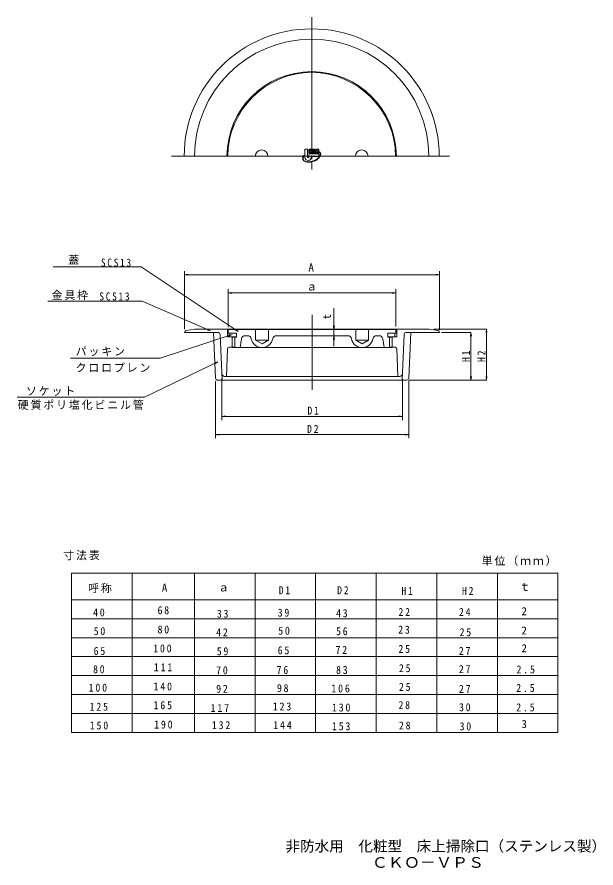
# Model space of a CAD drawing. Units: millimetres on the paper. Extents: x -101 to 58, y -116 to 117.
import ezdxf
from ezdxf.enums import TextEntityAlignment as Align

# ---------------------------------------------------------------- set-up
doc = ezdxf.new("R2010")
doc.units = ezdxf.units.MM
doc.linetypes.add('CHAIN1', pattern=[8, 5, -1, 1, -1])
for name, color, linetype, lineweight in [('0-0', 7, 'Continuous', 18), ('0-4', 7, 'Continuous', 18), ('0-5', 7, 'Continuous', 18), ('0-F', 7, 'Continuous', 18)]:
    doc.layers.add(name, color=color, linetype=linetype, lineweight=lineweight)
doc.layers.add('F-4', color=2, linetype='Continuous')
doc.layers.add('F-5', color=2, linetype='Continuous')
doc.styles.add('ＭＳ ゴシック', font='')
doc.styles.get('ＭＳ ゴシック').set_extended_font_data('MS Gothic')

msp = doc.modelspace()

# ---------------------------------------------------------------- linework, layer by layer
at = {"layer": '0-0'}
for p, q in [((-20.521, 81.092), (-20.521, 117.192)), ((-22.389, 80.873), (-22.389, 78.664)), ((-22.388, 80.873), (-21.672, 80.873)), ((-21.672, 78.74), (-21.672, 80.873)), ((-21.315, 79.961), (-21.315, 80.723)), ((-21.163, 80.875), (-20.747, 80.875)), ((-21.163, 79.809), (-20.747, 79.809)), ((-21.038, 80.576), (-21.038, 80.101)), ((-20.899, 80.683), (-21.007, 80.683)), ((-20.977, 80), (-20.929, 80)), ((-20.867, 80.577), (-20.867, 80.521)), ((-20.596, 80.521), (-20.867, 80.521)), ((-20.867, 80.101), (-20.867, 80.152)), ((-20.594, 80.521), (-20.594, 80.723)), ((-20.472, 80.727), (-20.472, 79.965)), ((-19.904, 80.879), (-20.32, 80.879)), ((-20.32, 79.812), (-19.904, 79.812)), ((-20.195, 80.58), (-20.195, 80.105)), ((-20.056, 80.687), (-20.163, 80.687)), ((-20.134, 80.004), (-20.085, 80.004)), ((-20.024, 80.105), (-20.024, 80.581)), ((-19.752, 79.965), (-19.752, 80.727)), ((-58.95, 78.942), (17.329, 78.942)), ((-21.324, 78.724), (-21.324, 79.323)), ((-52.569, 31.521), (-54.992, 31.094)), ((-52.569, 31.521), (11.759, 31.521)), ((-47.47, 30.521), (-46.926, 17.999)), ((-43.655, 31.521), (-43.655, 29.421)), ((-41.155, 30.421), (-43.405, 30.421)), ((-43.155, 30.421), (-43.155, 29.421)), ((-41.155, 30.421), (-41.155, 29.271)), ((-35.905, 31.421), (-35.905, 28.421)), ((-32.405, 31.421), (-32.405, 28.421)), ((-8.405, 31.421), (-8.405, 28.421)), ((-4.905, 31.421), (-4.905, 28.421)), ((0.345, 30.421), (0.345, 29.271)), ((0.345, 30.421), (2.595, 30.421)), ((2.345, 30.421), (2.345, 29.421)), ((2.595, 31.421), (2.595, 30.421)), ((2.845, 31.521), (2.845, 29.421)), ((6.66, 30.521), (6.116, 17.999)), ((11.759, 31.521), (14.182, 31.094)), ((-45.635, 30.042), (-45.113, 17.521)), ((-41.155, 29.421), (-43.655, 29.421)), ((-42.376, 29.421), (-42.376, 26.421)), ((-41.155, 29.271), (-42.376, 29.271)), ((-41.626, 26.421), (-41.626, 29.421)), ((-40.155, 26.421), (-39.786, 28.823)), ((-38.084, 29.671), (-38.797, 29.671)), ((-32.405, 28.421), (-35.905, 28.421)), ((-34.155, 27.41), (-35.905, 28.421)), ((-34.155, 27.41), (-32.405, 28.421)), ((-30.226, 29.671), (-10.584, 29.671)), ((-6.655, 27.41), (-4.905, 28.421)), ((-2.726, 29.671), (-2.013, 29.671)), ((-0.655, 26.421), (-1.025, 28.823)), ((2.845, 29.421), (0.345, 29.421)), ((0.345, 29.271), (1.566, 29.271)), ((0.816, 26.421), (0.816, 29.421)), ((1.566, 29.421), (1.566, 26.421)), ((4.825, 30.042), (4.303, 17.521)), ((-43.905, 18.521), (-43.67, 26.036)), ((-41.626, 26.521), (-43.17, 26.521)), ((-42.376, 26.421), (1.566, 26.421)), ((2.36, 26.521), (0.816, 26.521)), ((3.095, 18.521), (2.86, 26.036)), ((5.616, 17.521), (-46.426, 17.521)), ((-45.166, 17.521), (-45.114, 17.573)), ((3.626, 18.521), (-44.437, 18.521))]:
    msp.add_line(p, q, dxfattribs=at)
at = {"layer": '0-0', "linetype": 'CHAIN1', "lineweight": 13}
for p, q in [((-20.521, 117.192), (-20.521, 75.355)), ((17.329, 78.942), (-59.004, 78.942))]:
    msp.add_line(p, q, dxfattribs=at)
at = {"layer": '0-0'}
for points in [[(-21.042, 79.629), (-18.591, 79.629), (-18.591, 78.889), (-20.422, 78.889)], [(-20.867, 80.152), (-20.594, 80.152), (-20.594, 79.961)], [(-19.621, 79.812), (-19.367, 79.812), (-19.367, 80.587), (-19.17, 79.81), (-19.039, 79.81), (-18.848, 80.576), (-18.848, 79.812), (-18.594, 79.812), (-18.594, 80.875), (-18.998, 80.875), (-19.104, 80.443)], [(-19.105, 80.443), (-19.211, 80.875), (-19.621, 80.875), (-19.621, 79.812)], [(-55.405, 30.601), (-55.405, 30.521), (-46.135, 30.521)], [(2.595, 31.421), (-43.405, 31.421), (-43.405, 30.421)], [(14.595, 30.601), (14.595, 30.521), (5.325, 30.521)], [(-6.655, 27.41), (-8.405, 28.421), (-4.905, 28.421)]]:
    msp.add_lwpolyline(points, dxfattribs=at)
for centre, radius, start, end in [((-20.521, 78.942), 35, 0, 180), ((-20.521, 78.942), 32.164, 0, 180), ((-20.521, 78.942), 23.25, 0, 180), ((-20.521, 78.942), 23, 0, 180), ((-34.271, 78.942), 1.75, 0, 180), ((-20.997, 79.304), 0.327, 97.98212, 176.81095), ((-21.163, 80.723), 0.152, 90, 180), ((-21.163, 79.961), 0.152, 180, 270), ((-20.701, 80.578), 0.338, 171.26836, 180.46741), ((-20.749, 80.106), 0.29, 181.07789, 195.15848), ((-20.919, 80.614), 0.117, 150.01446, 172.24092), ((-20.968, 80.047), 0.0622, 195.07587, 219.33216), ((-20.992, 80.653), 0.0338, 114.60731, 144.54739), ((-21.002, 80.022), 0.0205, 226.99615, 264.88915), ((-20.977, 80.225), 0.225, 263.03486, 269.949), ((-20.929, 80.225), 0.225, 270.051, 276.96513), ((-20.903, 80.022), 0.0205, 275.11084, 313.00385), ((-20.913, 80.653), 0.0338, 35.45261, 65.39269), ((-20.938, 80.047), 0.0622, 320.66784, 344.92413), ((-20.987, 80.614), 0.117, 7.75908, 29.98554), ((-21.157, 80.106), 0.29, 344.84152, 358.92211), ((-21.205, 80.578), 0.338, 359.69501, 8.73164), ((-20.747, 80.723), 0.152, 0, 90), ((-20.747, 79.961), 0.152, 270, 360), ((-20.32, 80.727), 0.152, 90, 180), ((-20.32, 79.965), 0.152, 180, 270), ((-19.858, 80.582), 0.338, 171.26836, 180.46741), ((-19.905, 80.11), 0.29, 181.07789, 195.15848), ((-20.076, 80.618), 0.117, 150.01446, 172.24092), ((-20.125, 80.051), 0.0622, 195.07587, 219.33216), ((-20.149, 80.657), 0.0338, 114.60731, 144.54739), ((-20.159, 80.026), 0.0205, 226.99615, 264.88915), ((-20.134, 80.229), 0.225, 263.03486, 269.949), ((-20.086, 80.229), 0.225, 270.051, 276.96513), ((-20.06, 80.026), 0.0205, 275.11084, 313.00385), ((-20.07, 80.657), 0.0338, 35.45261, 65.39269), ((-20.094, 80.051), 0.0622, 320.66784, 344.92413), ((-20.144, 80.618), 0.117, 7.75908, 29.98554), ((-20.314, 80.11), 0.29, 344.84152, 358.92211), ((-20.362, 80.582), 0.338, 359.69501, 8.73164), ((-19.904, 80.727), 0.152, 0, 90), ((-19.904, 79.965), 0.152, 270, 360), ((-18.291, 80.078), 0.0646, 36.28354, 224.32278), ((-6.771, 78.942), 1.75, 0, 180), ((-22.67, 79.119), 0.0626, 322.01794, 147.75533), ((-21.505, 78.698), 0.884, 182.19416, 278.85423), ((-21.498, 78.736), 0.175, 178.50222, 356.21227), ((-21.496, 78.692), 0.877, 278.32817, 0.85303), ((-20.44, 78.71), 0.179, 130.46782, 181.57901), ((-20.422, 78.654), 0.235, 90.10422, 124.90014), ((-54.905, 30.601), 0.5, 100, 180), ((-46.135, 30.021), 0.5, 2.38594, 90), ((5.325, 30.021), 0.5, 90, 177.61406), ((14.095, 30.601), 0.5, 0, 80), ((-38.797, 28.671), 1, 90, 171.25384), ((-38.084, 28.671), 1, 10.80692, 90), ((-34.155, 29.421), 3, 190.80692, 349.19308), ((-30.226, 28.671), 1, 90, 169.19308), ((-10.584, 28.671), 1, 10.80692, 90), ((-6.655, 29.421), 3, 190.80692, 349.19308), ((-2.726, 28.671), 1, 90, 169.19308), ((-2.013, 28.671), 1, 8.74616, 90), ((-43.17, 26.021), 0.5, 90, 178.21009), ((2.36, 26.021), 0.5, 1.78991, 90), ((-44.436, 19.271), 0.75, 182.38594, 270), ((3.626, 19.271), 0.75, 270, 357.61406), ((-46.426, 18.021), 0.5, 182.48955, 270), ((5.616, 18.021), 0.5, 270, 357.51045)]:
    msp.add_arc(centre, radius, start, end, dxfattribs=at)
for major_axis, ratio, start_param, end_param in [((-2.451, -0.892), 0.566667, 5.5845956, 9.6447958), ((-2.329, -0.848), 0.54386, 5.602577, 9.6324738)]:
    msp.add_ellipse((-20.521, 78.942), major_axis=major_axis, ratio=ratio, start_param=start_param, end_param=end_param, dxfattribs=at)
at = {"layer": '0-4'}
for p, q in [((-55.405, 31.519), (-55.405, 47.421)), ((14.595, 31.294), (14.595, 47.421)), ((-55.405, 46.421), (-54.414, 46.551)), ((-55.405, 46.421), (14.595, 46.421)), ((-55.405, 46.421), (-54.414, 46.29)), ((14.595, 46.421), (13.603, 46.551)), ((14.595, 46.421), (13.603, 46.29)), ((-43.405, 32.019), (-43.405, 42.421)), ((2.595, 32.21), (2.595, 42.421)), ((-43.405, 41.421), (-42.414, 41.551)), ((2.595, 41.421), (-43.405, 41.421)), ((-43.405, 41.421), (-42.414, 41.29)), ((2.595, 41.421), (1.603, 41.551)), ((2.595, 41.421), (1.603, 41.29)), ((-20.405, 35.421), (-20.405, 15.621)), ((-14.405, 37.246), (-14.405, 31.421)), ((-14.405, 31.421), (-14.275, 32.412)), ((13.031, 31.521), (27.463, 31.521)), ((23.211, 30.516), (23.08, 29.524)), ((23.211, 17.521), (23.211, 30.521)), ((23.211, 30.516), (23.341, 29.524)), ((27.463, 31.521), (27.333, 30.529)), ((27.463, 31.521), (27.594, 30.529)), ((27.463, 17.521), (27.463, 31.521)), ((-14.405, 29.671), (-14.536, 28.679)), ((-14.405, 29.671), (-14.275, 28.679)), ((-14.405, 26.811), (-14.405, 29.671)), ((-46.926, 17.159), (-46.926, 1.521)), ((-45.176, 17.953), (-45.176, 6.521)), ((4.366, 17.874), (4.366, 6.521)), ((6.116, 17.351), (6.116, 1.521)), ((6.275, 17.521), (27.463, 17.521)), ((23.211, 17.521), (23.08, 18.512)), ((23.211, 17.521), (23.341, 18.512)), ((27.463, 17.521), (27.333, 18.512)), ((27.463, 17.521), (27.594, 18.512)), ((-45.176, 7.521), (-44.184, 7.651)), ((4.366, 7.521), (-45.176, 7.521)), ((-45.176, 7.521), (-44.184, 7.39)), ((4.366, 7.521), (3.374, 7.651)), ((4.366, 7.521), (3.374, 7.39)), ((-46.926, 2.521), (-45.934, 2.651)), ((6.116, 2.521), (-46.926, 2.521)), ((-46.926, 2.521), (-45.934, 2.39)), ((6.116, 2.521), (5.124, 2.651)), ((6.116, 2.521), (5.124, 2.39))]:
    msp.add_line(p, q, dxfattribs=at)
at = {"layer": '0-4', "linetype": 'CHAIN1', "lineweight": 13}
msp.add_line((-20.405, 35.421), (-20.405, 14.854), dxfattribs=at)
at = {"layer": '0-4', "lineweight": 13}
msp.add_line((15.113, 30.521), (23.211, 30.521), dxfattribs=at)
at = {"layer": '0-4'}
msp.add_lwpolyline([(-14.405, 29.671), (-14.405, 31.421), (-14.536, 32.412)], dxfattribs=at)
at = {"layer": '0-5', "lineweight": 13}
for p, q in [((-67.317, 48.57), (-91.483, 48.57)), ((-67.041, 39.208), (-92.942, 39.208)), ((-62.141, 23.55), (-86.714, 23.55)), ((-101.408, 12.83), (-66.408, 12.83))]:
    msp.add_line(p, q, dxfattribs=at)
at = {"layer": '0-5'}
for p, q in [((-40.7, 30.853), (-67.317, 48.57)), ((-48.276, 30.993), (-67.041, 39.208)), ((-48.276, 30.993), (-49.236, 31.271)), ((-48.276, 30.993), (-49.132, 31.51)), ((-40.7, 30.853), (-41.598, 31.294)), ((-40.7, 30.853), (-41.453, 31.511)), ((-42.306, 29.987), (-62.141, 23.55)), ((-42.306, 29.987), (-43.29, 29.805)), ((-42.306, 29.987), (-43.209, 29.557)), ((-46.25, 22.532), (-66.408, 12.83)), ((-46.25, 22.532), (-47.2, 22.22)), ((-46.25, 22.532), (-47.087, 21.984))]:
    msp.add_line(p, q, dxfattribs=at)
at = {"layer": '0-F'}
for p, q in [((-86.41, -35.547), (47.053, -35.547)), ((-86.41, -35.547), (-86.41, -79.227)), ((-69.77, -79.227), (-69.77, -35.547)), ((-52.707, -35.547), (-52.707, -79.227)), ((-36.067, -79.227), (-36.067, -35.547)), ((-19.427, -35.547), (-19.427, -79.227)), ((-2.787, -79.227), (-2.787, -35.547)), ((13.853, -35.547), (13.853, -79.227)), ((-86.41, -42.827), (47.053, -42.827)), ((47.053, -48.027), (-86.41, -48.027)), ((47.053, -53.227), (-86.41, -53.227)), ((47.053, -58.427), (-86.41, -58.427)), ((47.053, -63.627), (-86.41, -63.627)), ((47.053, -68.827), (-86.41, -68.827)), ((47.053, -74.027), (-86.41, -74.027)), ((47.053, -79.227), (-86.41, -79.227))]:
    msp.add_line(p, q, dxfattribs=at)
at = {"layer": '0-F', "lineweight": 13}
for p, q in [((30.453, -35.547), (30.453, -79.227)), ((47.053, -35.547), (47.053, -79.227))]:
    msp.add_line(p, q, dxfattribs=at)

# ---------------------------------------------------------------- texts
at = {"layer": '0-4', "style": 'ＭＳ ゴシック'}
for s, p in [('A', (-21.415, 46.655)), ('ａ', (-22.006, 41.431))]:
    msp.add_text(s, height=2.199, dxfattribs=at).set_placement(p, align=Align.BOTTOM_LEFT)
msp.add_text('t', height=2.199, rotation=90, dxfattribs=at).set_placement((-14.613, 34.136), align=Align.BOTTOM_LEFT)
at = {"layer": '0-4', "char_height": 2.199, "attachment_point": 7, "rotation": 90, "style": 'ＭＳ ゴシック'}
for s, insert in [('\\T1.36;\\W0.9;H1', (22.91, 22.45)), ('\\T1.36;\\W0.9;H2', (27.162, 22.45))]:
    msp.add_mtext(s, dxfattribs=dict(at, insert=insert))
at = {"layer": '0-4', "char_height": 2.199, "attachment_point": 7, "style": 'ＭＳ ゴシック'}
for s, insert in [('\\T1.36;\\W0.9;D1', (-21.711, 8.012)), ('\\T1.36;\\W0.9;D2', (-21.809, 2.985))]:
    msp.add_mtext(s, dxfattribs=dict(at, insert=insert))
at = {"layer": '0-5', "style": 'ＭＳ ゴシック'}
msp.add_text('蓋', height=2.199, dxfattribs=at).set_placement((-87.35, 48.732), align=Align.BOTTOM_LEFT)
at = {"layer": '0-5', "char_height": 2.199, "attachment_point": 7, "style": 'ＭＳ ゴシック'}
for s, insert in [('\\T1.38;\\W0.85;SCS13', (-78.37, 48.617)), ('\\T1.17;金具枠', (-91.928, 39.463)), ('\\T1.38;\\W0.85;SCS13', (-78.803, 39.348)), ('\\T1.17;パッキン', (-85.301, 24.036)), ('\\T1.17;クロロプレン', (-85.347, 19.641)), ('\\T1.17;ソケット', (-98.957, 13.135)), ('\\T1.17;硬質ポリ塩化ビニル管', (-101.202, 9.328))]:
    msp.add_mtext(s, dxfattribs=dict(at, insert=insert))
at = {"layer": '0-F', "style": 'ＭＳ ゴシック'}
for s, p in [('A', (-61.653, -41.279)), ('ａ', (-46.188, -41.197)), ('ｔ', (36.49, -41.04)), ('2', (37.066, -47.715)), ('2', (37.066, -52.992)), ('2', (37.066, -57.874)), ('3', (37.066, -78.69))]:
    msp.add_text(s, height=2.199, dxfattribs=at).set_placement(p, align=Align.BOTTOM_LEFT)
at = {"layer": '0-F', "char_height": 2.199, "attachment_point": 7, "style": 'ＭＳ ゴシック'}
for s, insert in [('\\T1.17;寸法表', (-88.718, -31.957)), ('\\T1.17;単位（ｍｍ）', (26.164, -33.535)), ('\\T1.17;呼称', (-81.89, -41.005)), ('\\T1.36;\\W0.9;D1', (-29.585, -41.293)), ('\\T1.36;\\W0.9;D2', (-13.558, -41.293)), ('\\T1.36;\\W0.9;H1', (4.101, -41.485)), ('\\T1.36;\\W0.9;H2', (20.724, -41.485)), ('\\T1.36;\\W0.9;40', (-80.512, -47.423)), ('\\T1.36;\\W0.9;68', (-62.83, -46.824)), ('\\T1.36;\\W0.9;33', (-46.565, -47.776)), ('\\T1.36;\\W0.9;39', (-29.845, -47.495)), ('\\T1.36;\\W0.9;43', (-13.825, -47.644)), ('\\T1.36;\\W0.9;22', (3.296, -47.268)), ('\\T1.36;\\W0.9;24', (19.918, -47.268)), ('\\T1.36;\\W0.9;50', (-80.369, -52.559)), ('\\T1.36;\\W0.9;80', (-62.83, -52.104)), ('\\T1.36;\\W0.9;42', (-46.734, -52.846)), ('\\T1.36;\\W0.9;50', (-29.695, -52.436)), ('\\T1.36;\\W0.9;56', (-13.825, -52.585)), ('\\T1.36;\\W0.9;23', (3.224, -52.159)), ('\\T1.36;\\W0.9;25', (20.087, -52.846)), ('\\T1.36;\\W0.9;65', (-80.375, -58.014)), ('\\T1.37;\\W0.9;100', (-64.012, -57.295)), ('\\T1.36;\\W0.9;59', (-46.565, -58.086)), ('\\T1.36;\\W0.9;65', (-29.845, -57.826)), ('\\T1.36;\\W0.9;72', (-13.974, -57.676)), ('\\T1.36;\\W0.9;25', (3.297, -57.446)), ('\\T1.36;\\W0.9;27', (19.884, -57.953)), ('\\T1.38;\\W0.9;111', (-63.846, -62.441)), ('\\T1.36;\\W0.9;25', (3.441, -62.734)), ('\\T1.36;\\W0.9;80', (-80.539, -63.019)), ('\\T1.36;\\W0.9;70', (-46.734, -63.325)), ('\\T1.36;\\W0.9;76', (-30.144, -63.216)), ('\\T1.36;\\W0.9;83', (-13.825, -63.216)), ('\\T1.36;\\W0.9;27', (19.884, -62.951)), ('\\T1.38;\\W0.9;2.5', (35.706, -63.073)), ('\\T1.38;\\W0.9;100', (-81.752, -68.076)), ('\\T1.38;\\W0.9;140', (-63.929, -67.752)), ('\\T1.36;\\W0.9;92', (-46.734, -68.396)), ('\\T1.36;\\W0.9;98', (-30.055, -68.205)), ('\\T1.38;\\W0.9;106', (-15.122, -68.3)), ('\\T1.36;\\W0.9;25', (3.441, -67.877)), ('\\T1.36;\\W0.9;27', (19.918, -68.396)), ('\\T1.38;\\W0.9;2.5', (35.62, -68.164)), ('\\T1.38;\\W0.9;125', (-81.486, -73.312)), ('\\T1.38;\\W0.9;165', (-63.929, -72.898)), ('\\T1.38;\\W0.9;117', (-48.255, -73.636)), ('\\T1.38;\\W0.9;123', (-31.196, -73.246)), ('\\T1.37;\\W0.9;130', (-14.932, -73.531)), ('\\T1.36;\\W0.9;28', (3.297, -72.875)), ('\\T1.36;\\W0.9;30', (19.918, -73.467)), ('\\T1.38;\\W0.9;2.5', (35.62, -73.496)), ('\\T1.38;\\W0.9;150', (-81.441, -78.459)), ('\\T1.38;\\W0.9;190', (-63.763, -78.209)), ('\\T1.38;\\W0.9;132', (-47.915, -78.372)), ('\\T1.38;\\W0.9;144', (-31.063, -78.313)), ('\\T1.37;\\W0.9;153', (-14.932, -78.668)), ('\\T1.36;\\W0.9;28', (3.441, -78.452)), ('\\T1.36;\\W0.9;30', (20.087, -78.706))]:
    msp.add_mtext(s, dxfattribs=dict(at, insert=insert))
at = {"layer": 'F-4', "style": 'ＭＳ ゴシック'}
msp.add_text('非防水用\u3000化粧型\u3000床上掃除口（ステンレス製）', height=2.933, dxfattribs=at).set_placement((-27.71, -112.815), align=Align.BOTTOM_LEFT)
at = {"layer": 'F-5', "style": 'ＭＳ ゴシック', "width": 1.1}
msp.add_text('ＣＫＯ－ＶＰＳ', height=2.933, dxfattribs=at).set_placement((-4.007, -117.295), align=Align.BOTTOM_LEFT)

doc.saveas('drawing.dxf')
